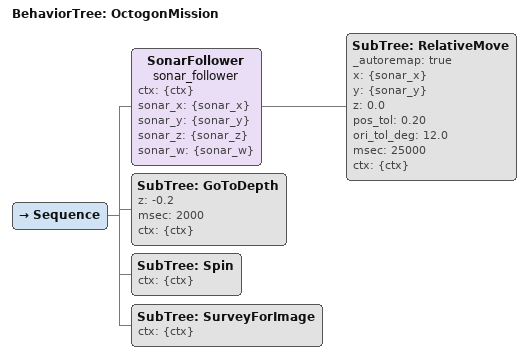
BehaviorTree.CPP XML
<root BTCPP_format="4" main_tree_to_execute="OctogonMission">
    <BehaviorTree ID="OctogonMission">
        <Sequence>
            <!-- go to pinger -->
            <SonarFollower
                name="sonar_follower"
                ctx="{ctx}"
                sonar_x="{sonar_x}"
                sonar_y="{sonar_y}"
                sonar_z="{sonar_z}"
                sonar_w="{sonar_w}">
                <SubTree ID="RelativeMove"
                    _autoremap="true"
                    x="{sonar_x}"
                    y="{sonar_y}"
                    z="0.0"
                    pos_tol="0.20"
                    ori_tol_deg="12.0"
                    msec="25000"
                    ctx="{ctx}"/>
            </SonarFollower>
            <!-- surface -->
            <SubTree ID="GoToDepth"
                z="-0.2"
                msec="2000"
                ctx="{ctx}"/>
            <!-- spin -->
            <SubTree ID="Spin" ctx="{ctx}"/>
            <!-- survey for image-->
            <SubTree ID="SurveyForImage" ctx="{ctx}"/>
        </Sequence>
    </BehaviorTree>
</root>
